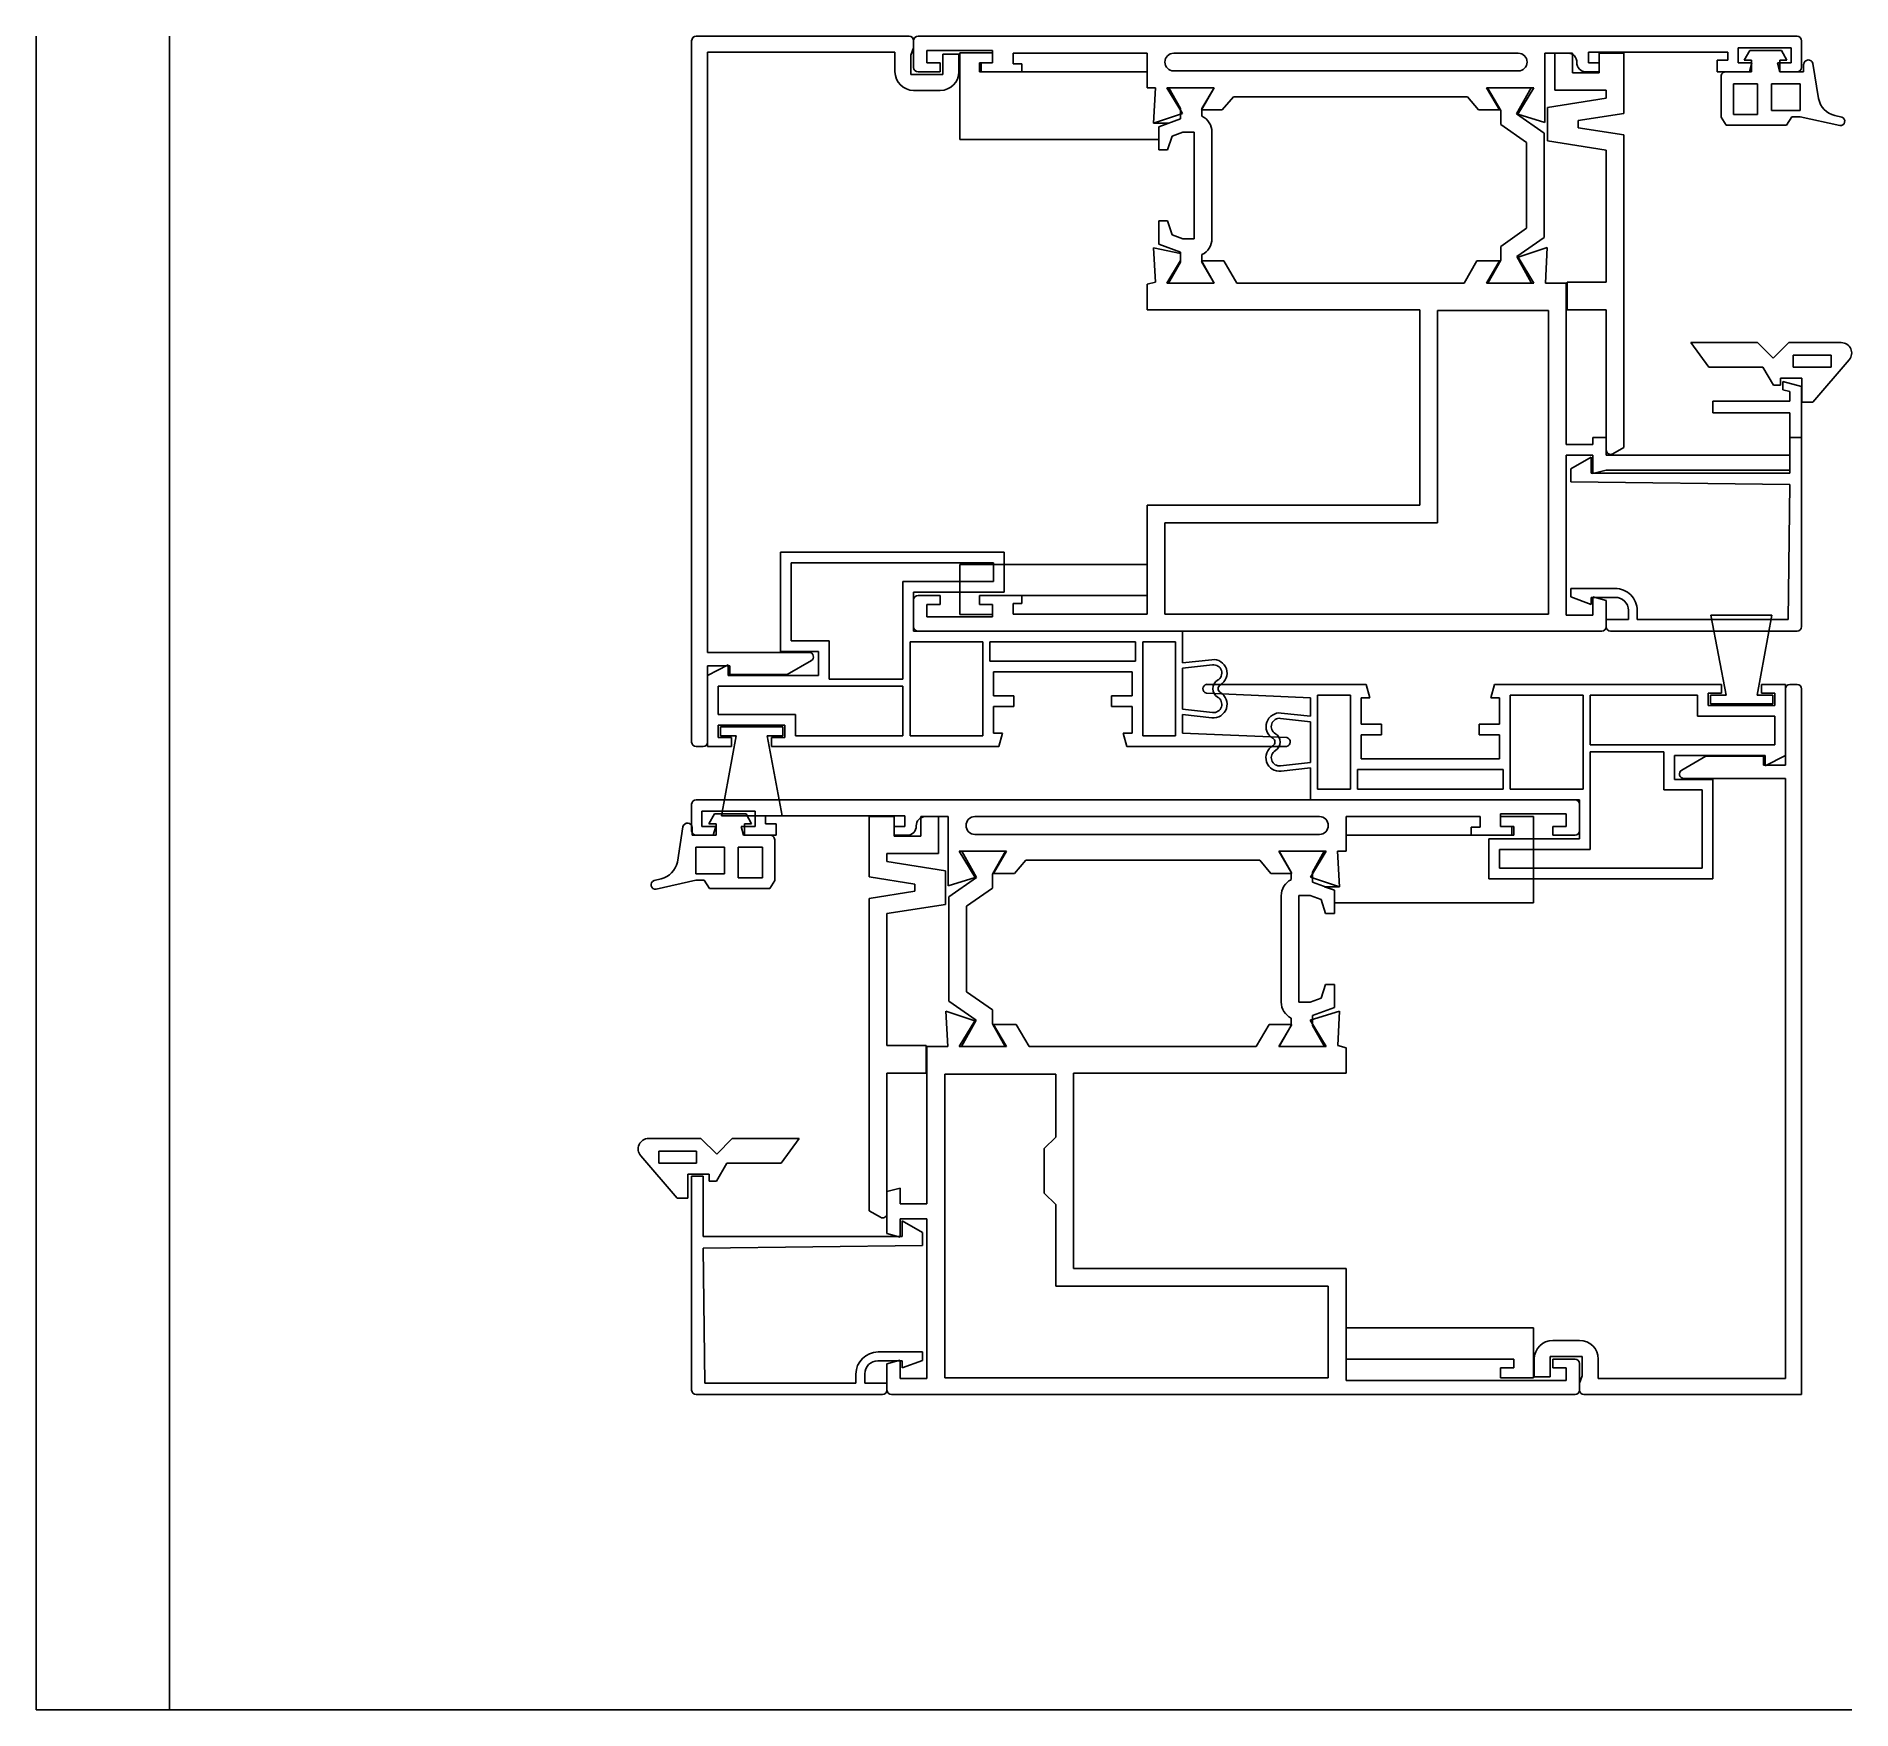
# Model space of a CAD drawing. Extents: x -13 to 191, y 0 to 188.
import ezdxf

# ---------------------------------------------------------------- set-up
doc = ezdxf.new("R2010")
doc.units = 0
doc.layers.get('0').update_dxf_attribs({"linetype": 'CONTINUOUS'})

msp = doc.modelspace()

# ---------------------------------------------------------------- linework, layer by layer
at = {"linetype": 'CONTINUOUS'}
for p, q in [((-13, 0), (-13, 188.5)), ((2, 188.5), (2, 0)), ((85.31, 188.5), (61.31, 188.5)), ((185.31, 188.5), (86.31, 188.5)), ((60.81, 188), (60.81, 109)), ((62.61, 119.1), (62.61, 186.7)), ((62.61, 186.7), (83.71, 186.7)), ((83.71, 186.7), (83.71, 184.5)), ((85.51, 186.39), (85.81, 187.2)), ((85.51, 184.2), (85.51, 186.39)), ((85.81, 188), (85.81, 185)), ((85.81, 187.2), (85.81, 188)), ((87.31, 185.5), (87.31, 186.9)), ((87.31, 186.9), (94.71, 186.9)), ((90.91, 186.5), (89.11, 186.5)), ((89.11, 186.5), (89.11, 184.2)), ((90.91, 184.5), (90.91, 186.5)), ((91.01, 186.63), (91.01, 176.89)), ((94.71, 186.63), (91.01, 186.63)), ((94.71, 186.9), (94.71, 185.5)), ((94.71, 185.5), (94.71, 186.63)), ((97.01, 185.4), (97.01, 186.6)), ((97.01, 186.6), (112.11, 186.6)), ((112.11, 186.6), (112.11, 182.7)), ((115.11, 186.6), (153.91, 186.6)), ((156.91, 178.8), (156.91, 186.6)), ((156.91, 186.6), (159.51, 186.6)), ((160.01, 186.6), (158.01, 186.6)), ((158.01, 186.6), (158.01, 182.45)), ((160.01, 184.4), (160.01, 186.6)), ((161.81, 185.5), (161.81, 186.7)), ((161.81, 186.7), (177.51, 186.7)), ((165.81, 186.6), (163.01, 186.6)), ((163.01, 186.6), (163.01, 184.4)), ((165.81, 179.82), (165.81, 186.6)), ((177.51, 186.7), (177.51, 185.8)), ((178.66, 185.5), (178.66, 187.2)), ((178.66, 187.2), (184.66, 187.2)), ((179.97, 186.9), (179.36, 185.8)), ((183.55, 186.9), (179.97, 186.9)), ((184.16, 185.8), (183.55, 186.9)), ((184.66, 187.2), (184.66, 185.5)), ((185.81, 185), (185.81, 188)), ((89.11, 184.2), (85.51, 184.2)), ((86.31, 184.5), (88.81, 184.5)), ((88.81, 185.5), (87.31, 185.5)), ((88.81, 184.5), (88.81, 185.5)), ((93.21, 184.5), (93.21, 185.5)), ((93.21, 185.5), (94.71, 185.5)), ((112.11, 184.5), (93.21, 184.5)), ((94.71, 185.5), (93.42, 185.5)), ((93.42, 185.5), (93.42, 184.5)), ((93.42, 184.5), (98.01, 184.5)), ((98.01, 185.4), (97.01, 185.4)), ((98.01, 184.5), (98.01, 185.4)), ((112.11, 182.7), (112.11, 184.5)), ((153.91, 184.6), (115.11, 184.6)), ((163.01, 184.4), (160.01, 184.4)), ((161.51, 184.5), (163.01, 184.5)), ((163.01, 185.5), (161.81, 185.5)), ((163.01, 184.5), (163.01, 185.5)), ((177.51, 185.8), (176.31, 185.8)), ((176.31, 185.8), (176.31, 184.5)), ((176.31, 184.5), (179.95, 184.5)), ((180.16, 184.5), (177.29, 184.5)), ((180.22, 185.5), (178.66, 185.5)), ((179.36, 185.8), (180.16, 185.8)), ((179.95, 184.5), (180.22, 185.5)), ((180.16, 185.8), (180.16, 184.5)), ((184.66, 185.5), (183.1, 185.5)), ((183.1, 185.5), (183.36, 184.5)), ((183.36, 184.5), (183.36, 185.8)), ((183.36, 185.8), (184.16, 185.8)), ((183.36, 184.5), (185.31, 184.5)), ((186.05, 184.5), (183.36, 184.5)), ((186.05, 185.36), (186.05, 184.5)), ((187.72, 181.48), (187.09, 185.44)), ((85.81, 182.4), (88.81, 182.4)), ((112.11, 182.7), (113.05, 182.7)), ((113.05, 182.7), (112.11, 182.7)), ((113.05, 182.7), (112.84, 178.71)), ((112.84, 178.71), (113.05, 182.7)), ((116.11, 179.79), (114.34, 182.7)), ((114.34, 182.7), (119.67, 182.7)), ((119.64, 182.7), (114.57, 182.7)), ((114.57, 182.7), (115.88, 180.35)), ((119.67, 182.7), (118.22, 180.2)), ((118.28, 180.35), (119.64, 182.7)), ((151.79, 180.2), (150.34, 182.7)), ((150.34, 182.7), (155.67, 182.7)), ((150.45, 182.7), (151.93, 180.13)), ((155.37, 182.7), (150.45, 182.7)), ((153.72, 179.75), (155.37, 182.7)), ((155.67, 182.7), (153.86, 179.73)), ((158.01, 182.45), (163.81, 182.45)), ((163.81, 182.45), (163.81, 181.53)), ((176.76, 184), (176.76, 179.39)), ((178.13, 179.69), (178.13, 183.16)), ((178.13, 183.16), (180.87, 183.16)), ((180.87, 183.16), (180.87, 179.69)), ((182.42, 180.15), (182.42, 183.16)), ((182.42, 183.16), (185.64, 183.16)), ((185.64, 183.16), (185.64, 180.15)), ((115.88, 180.35), (115.88, 179.2)), ((118.22, 180.2), (120.57, 180.2)), ((118.28, 179.5), (118.28, 180.35)), ((120.57, 180.2), (121.83, 181.7)), ((121.83, 181.7), (148.18, 181.7)), ((148.18, 181.7), (149.44, 180.2)), ((149.44, 180.2), (151.79, 180.2)), ((151.93, 180.13), (151.93, 178.56)), ((163.81, 181.53), (157.21, 180.48)), ((157.21, 180.48), (157.21, 176.72)), ((185.64, 180.15), (182.42, 180.15)), ((112.84, 178.71), (116.11, 179.79)), ((114.52, 178.71), (112.84, 178.71)), ((115.88, 179.2), (113.41, 178.3)), ((113.41, 178.3), (114.52, 178.71)), ((113.41, 176.89), (113.41, 178.3)), ((113.41, 178.3), (113.41, 175.7)), ((151.93, 178.56), (154.83, 176.53)), ((156.83, 177.57), (153.72, 179.75)), ((153.86, 179.73), (156.91, 178.8)), ((160.65, 179), (165.81, 179.82)), ((160.65, 178.2), (160.65, 179)), ((165.81, 177.39), (160.65, 178.2)), ((176.76, 179.39), (177.33, 178.5)), ((177.33, 178.5), (184.11, 178.5)), ((180.87, 179.69), (178.13, 179.69)), ((184.11, 178.5), (184.7, 179.43)), ((184.7, 179.43), (185.65, 179.43)), ((185.65, 179.43), (190.13, 178.44)), ((190.35, 179.39), (189.55, 179.59)), ((91.01, 176.89), (113.41, 176.89)), ((114.41, 175.7), (114.91, 177.25)), ((114.91, 177.25), (116.14, 177.7)), ((116.14, 177.7), (117.41, 177.7)), ((117.41, 177.7), (117.41, 165.7)), ((119.41, 165.7), (119.41, 177.7)), ((154.83, 176.53), (154.83, 166.88)), ((156.83, 165.83), (156.83, 177.57)), ((157.21, 176.72), (163.81, 175.68)), ((165.81, 142.19), (165.81, 177.39)), ((113.41, 175.7), (114.41, 175.7)), ((163.81, 175.68), (163.81, 160.8)), ((114.41, 167.7), (113.41, 167.7)), ((113.41, 167.7), (113.41, 165.1)), ((114.91, 166.15), (114.41, 167.7)), ((116.14, 165.7), (114.91, 166.15)), ((117.41, 165.7), (116.14, 165.7)), ((154.83, 166.88), (151.93, 164.84)), ((153.75, 163.68), (156.83, 165.83)), ((115.88, 164.04), (112.84, 164.69)), ((112.84, 164.69), (113.04, 160.82)), ((113.41, 165.1), (115.88, 164.2)), ((115.88, 164.2), (115.88, 163.06)), ((115.88, 163.24), (115.88, 164.04)), ((118.28, 163.06), (118.28, 163.91)), ((151.93, 164.84), (151.93, 163.27)), ((155.4, 160.7), (153.75, 163.68)), ((157.17, 164.7), (153.9, 163.61)), ((153.9, 163.61), (155.67, 160.7)), ((156.96, 160.7), (157.17, 164.7)), ((114.34, 160.7), (115.88, 163.24)), ((115.88, 163.06), (114.52, 160.7)), ((120.76, 163.2), (118.22, 163.2)), ((118.22, 163.2), (119.67, 160.7)), ((119.64, 160.7), (118.28, 163.06)), ((122.21, 160.7), (120.76, 163.2)), ((149.25, 163.2), (147.8, 160.7)), ((151.79, 163.2), (149.25, 163.2)), ((150.34, 160.7), (151.79, 163.2)), ((151.93, 163.27), (150.49, 160.7)), ((113.04, 160.82), (112.11, 160.57)), ((112.11, 160.57), (112.11, 157.7)), ((119.67, 160.7), (114.34, 160.7)), ((114.52, 160.7), (119.64, 160.7)), ((147.8, 160.7), (122.21, 160.7)), ((155.67, 160.7), (150.34, 160.7)), ((150.49, 160.7), (155.4, 160.7)), ((159.31, 160.7), (156.96, 160.7)), ((159.31, 142.51), (159.31, 160.7)), ((163.81, 160.8), (159.41, 160.8)), ((159.41, 160.8), (159.41, 157.7)), ((112.11, 157.7), (142.81, 157.7)), ((142.81, 157.7), (142.81, 135.7)), ((144.81, 133.7), (144.81, 157.6)), ((144.81, 157.6), (157.31, 157.6)), ((157.31, 157.6), (157.31, 123.4)), ((159.41, 157.7), (163.81, 157.7)), ((163.81, 157.7), (163.81, 141.9)), ((180.86, 154), (173.34, 154)), ((173.34, 154), (175.36, 151.22)), ((182.62, 152.24), (180.86, 154)), ((184.39, 154), (182.62, 152.24)), ((190.29, 154), (184.39, 154)), ((184.88, 151.22), (184.88, 152.59)), ((184.88, 152.59), (189.13, 152.59)), ((187.08, 147.27), (191.18, 152.06)), ((189.13, 152.59), (189.13, 151.22)), ((175.36, 151.22), (181.47, 151.22)), ((181.47, 151.22), (182.64, 149.2)), ((183.45, 149.2), (183.45, 150)), ((183.45, 150), (185.86, 150)), ((185.81, 149.06), (183.71, 149.62)), ((183.71, 149.62), (183.71, 148.69)), ((189.13, 151.22), (184.88, 151.22)), ((185.86, 150), (185.86, 147.27)), ((175.81, 147.4), (175.81, 146.1)), ((184.51, 147.4), (175.81, 147.4)), ((182.64, 149.2), (183.45, 149.2)), ((183.71, 148.69), (184.51, 148.48)), ((184.51, 148.48), (184.51, 147.4)), ((185.81, 143.31), (185.81, 149.06)), ((185.86, 147.27), (187.08, 147.27)), ((175.81, 146.1), (184.51, 146.1)), ((184.51, 146.1), (184.51, 143.31)), ((163.81, 143.31), (162.31, 143.31)), ((162.31, 143.31), (162.31, 142.51)), ((163.81, 141.3), (163.81, 143.31)), ((185.81, 143.31), (184.51, 143.31)), ((184.51, 143.31), (184.51, 139.3)), ((184.51, 143.31), (185.81, 143.31)), ((185.81, 122), (185.81, 143.31)), ((162.31, 142.51), (159.31, 142.51)), ((159.31, 123.3), (159.31, 141.3)), ((159.31, 141.3), (162.31, 141.3)), ((162.11, 141.08), (159.81, 139.76)), ((162.11, 139.3), (162.11, 141.08)), ((162.31, 141.3), (162.31, 139.24)), ((184.51, 141.3), (163.81, 141.3)), ((164.56, 141.47), (165.81, 142.19)), ((184.51, 139.64), (184.51, 141.3)), ((159.81, 139.76), (159.81, 138.3)), ((184.51, 139.3), (162.11, 139.3)), ((162.31, 139.24), (163.81, 139.64)), ((163.81, 139.64), (184.51, 139.64)), ((159.81, 138.3), (184.51, 138)), ((184.51, 138), (184.3, 122.8)), ((142.81, 135.7), (112.11, 135.7)), ((112.11, 135.7), (112.11, 123.4)), ((114.11, 123.4), (114.11, 133.7)), ((114.11, 133.7), (144.81, 133.7)), ((96.01, 130.4), (70.81, 130.4)), ((70.81, 130.4), (70.81, 119.2)), ((72.01, 120.4), (72.01, 129.2)), ((72.01, 129.2), (94.81, 129.2)), ((112.11, 129.01), (91.01, 129.01)), ((91.01, 129.01), (91.01, 123.38)), ((94.81, 129.2), (94.81, 127.1)), ((96.01, 125.9), (96.01, 130.4)), ((112.11, 125.5), (112.11, 129.01)), ((94.81, 127.1), (84.61, 127.1)), ((84.61, 127.1), (84.61, 116.1)), ((85.81, 121.5), (85.81, 125.9)), ((85.81, 125.9), (96.01, 125.9)), ((85.81, 125), (85.81, 122)), ((88.81, 125.5), (86.31, 125.5)), ((88.81, 124.5), (88.81, 125.5)), ((98.01, 125.5), (93.21, 125.5)), ((93.21, 125.5), (93.21, 124.5)), ((93.21, 124.5), (93.21, 125.5)), ((93.21, 125.5), (112.11, 125.5)), ((98.01, 124.6), (98.01, 125.5)), ((164.81, 126.3), (159.81, 126.3)), ((159.81, 126.3), (159.81, 125.35)), ((159.81, 125.35), (162.11, 124.5)), ((162.11, 124.5), (162.11, 125.3)), ((162.11, 125.3), (164.84, 125.3)), ((163.81, 124.96), (162.31, 125.36)), ((162.31, 125.36), (162.31, 123.3)), ((163.81, 122), (163.81, 124.96)), ((87.31, 123.1), (87.31, 124.5)), ((87.31, 124.5), (88.81, 124.5)), ((94.71, 123.1), (87.31, 123.1)), ((91.01, 123.38), (94.71, 123.38)), ((93.21, 124.5), (94.71, 124.5)), ((94.71, 124.5), (93.21, 124.5)), ((94.71, 124.5), (94.71, 123.1)), ((94.71, 123.38), (94.71, 124.5)), ((97.01, 123.4), (97.01, 124.6)), ((97.01, 124.6), (98.01, 124.6)), ((112.11, 123.4), (97.01, 123.4)), ((157.31, 123.4), (114.11, 123.4)), ((162.31, 123.3), (159.31, 123.3)), ((166.31, 122.8), (163.81, 122.8)), ((163.81, 122.8), (163.81, 122)), ((166.31, 123.84), (166.31, 122.8)), ((167.31, 122.8), (167.31, 123.81)), ((184.3, 122.8), (167.31, 122.8)), ((175.61, 123.3), (177.31, 114.3)), ((182.46, 123.3), (175.61, 123.3)), ((180.81, 114.3), (182.46, 123.3)), ((116.11, 121.5), (85.81, 121.5)), ((86.31, 121.5), (163.31, 121.5)), ((116.11, 117.91), (116.11, 121.5)), ((164.31, 121.5), (185.31, 121.5)), ((74.04, 119.1), (62.61, 119.1)), ((70.81, 119.2), (75.11, 119.2)), ((76.31, 120.4), (72.01, 120.4)), ((75.11, 119.2), (75.11, 116.5)), ((76.31, 116.1), (76.31, 120.4)), ((85.41, 109.7), (85.41, 120.3)), ((85.41, 120.3), (93.61, 120.3)), ((93.61, 120.3), (93.61, 109.7)), ((94.41, 118.1), (94.41, 120.3)), ((94.41, 120.3), (110.81, 120.3)), ((110.81, 120.3), (110.81, 118.1)), ((111.61, 109.7), (111.61, 120.3)), ((111.61, 120.3), (115.31, 120.3)), ((115.31, 120.3), (115.31, 109.7)), ((64.91, 117.7), (62.61, 116.5)), ((62.61, 109), (62.61, 117.6)), ((62.61, 117.6), (65.11, 117.6)), ((64.91, 116.5), (64.91, 117.7)), ((65.11, 117.6), (65.11, 116.6)), ((65.11, 116.6), (71.58, 116.6)), ((71.58, 116.6), (74.29, 118.17)), ((110.81, 118.1), (94.41, 118.1)), ((94.81, 114.2), (94.81, 116.9)), ((94.81, 116.9), (110.41, 116.9)), ((110.41, 116.9), (110.41, 114.2)), ((119.4, 118.28), (116.11, 117.91)), ((116.11, 117.31), (119.47, 117.69)), ((116.11, 112.71), (116.11, 117.31)), ((62.61, 116.5), (62.61, 108.5)), ((63.81, 115.3), (84.61, 115.3)), ((63.81, 112.1), (63.81, 115.3)), ((75.11, 116.5), (64.91, 116.5)), ((84.61, 116.1), (76.31, 116.1)), ((84.61, 115.3), (84.61, 109.7)), ((118.78, 114.5), (130.51, 114)), ((136.79, 115.5), (118.81, 115.5)), ((137.2, 114), (136.79, 115.5)), ((151.22, 115.5), (150.81, 114)), ((176.81, 115.5), (151.22, 115.5)), ((175.31, 113.1), (175.31, 114.5)), ((175.31, 114.5), (176.81, 114.5)), ((176.81, 114.5), (176.81, 115.5)), ((184.01, 115.5), (181.31, 115.5)), ((181.31, 115.5), (181.31, 114.5)), ((181.31, 114.5), (182.81, 114.5)), ((182.81, 114.5), (182.81, 113.1)), ((184.01, 107.5), (184.01, 115.5)), ((184.01, 115), (184.01, 106.4)), ((185.31, 115.5), (184.51, 115.5)), ((185.81, 35.5), (185.81, 115)), ((97.11, 114.2), (94.81, 114.2)), ((94.81, 110), (94.81, 113)), ((94.81, 113), (97.11, 113)), ((97.11, 113), (97.11, 114.2)), ((110.41, 114.2), (108.11, 114.2)), ((108.11, 114.2), (108.11, 113)), ((108.11, 113), (110.41, 113)), ((110.41, 113), (110.41, 110)), ((119.47, 112.33), (116.11, 112.71)), ((130.51, 114), (130.51, 111.9)), ((131.31, 114.3), (135.01, 114.3)), ((131.31, 103.7), (131.31, 114.3)), ((135.01, 114.3), (135.01, 103.7)), ((136.21, 111), (136.21, 114)), ((136.21, 114), (137.2, 114)), ((150.81, 114), (151.81, 114)), ((151.81, 114), (151.81, 111)), ((153.01, 103.7), (153.01, 114.3)), ((153.01, 114.3), (161.21, 114.3)), ((161.21, 114.3), (161.21, 103.7)), ((162.01, 108.7), (162.01, 114.3)), ((162.01, 114.3), (174.11, 114.3)), ((174.11, 114.3), (174.11, 111.9)), ((182.81, 113.1), (175.31, 113.1)), ((177.31, 114.3), (175.56, 114.3)), ((175.56, 114.3), (175.56, 113.3)), ((175.56, 113.3), (182.56, 113.3)), ((182.56, 114.3), (180.81, 114.3)), ((182.56, 113.3), (182.56, 114.3)), ((72.51, 112.1), (63.81, 112.1)), ((63.81, 109.5), (63.81, 110.9)), ((63.81, 110.9), (71.31, 110.9)), ((71.06, 110.7), (64.06, 110.7)), ((64.06, 110.7), (64.06, 109.7)), ((71.06, 109.7), (71.06, 110.7)), ((71.31, 110.9), (71.31, 109.5)), ((72.51, 109.7), (72.51, 112.1)), ((116.11, 110), (116.11, 112.11)), ((116.11, 112.11), (119.4, 111.74)), ((127.14, 111.67), (130.51, 111.29)), ((130.51, 111.9), (127.21, 112.27)), ((130.51, 111.29), (130.51, 106.7)), ((138.51, 111), (136.21, 111)), ((138.51, 109.8), (138.51, 111)), ((151.81, 111), (149.51, 111)), ((149.51, 111), (149.51, 109.8)), ((174.11, 111.9), (182.81, 111.9)), ((182.81, 111.9), (182.81, 108.7)), ((61.31, 108.5), (62.11, 108.5)), ((62.61, 108.5), (65.31, 108.5)), ((65.31, 109.5), (63.81, 109.5)), ((64.06, 109.7), (65.81, 109.7)), ((65.81, 109.7), (64.16, 100.7)), ((65.31, 108.5), (65.31, 109.5)), ((71.01, 100.7), (69.31, 109.7)), ((69.31, 109.7), (71.06, 109.7)), ((71.31, 109.5), (69.81, 109.5)), ((69.81, 109.5), (69.81, 108.5)), ((69.81, 108.5), (95.39, 108.5)), ((84.61, 109.7), (72.51, 109.7)), ((93.61, 109.7), (85.41, 109.7)), ((95.8, 110), (94.81, 110)), ((95.39, 108.5), (95.8, 110)), ((110.41, 110), (109.41, 110)), ((109.41, 110), (109.82, 108.5)), ((109.82, 108.5), (127.81, 108.5)), ((115.31, 109.7), (111.61, 109.7)), ((127.83, 109.5), (116.11, 110)), ((136.21, 107.1), (136.21, 109.8)), ((136.21, 109.8), (138.51, 109.8)), ((149.51, 109.8), (151.81, 109.8)), ((151.81, 109.8), (151.81, 107.1)), ((182.81, 108.7), (162.01, 108.7)), ((130.51, 106.7), (127.14, 106.32)), ((151.81, 107.1), (136.21, 107.1)), ((162.01, 96.9), (162.01, 107.9)), ((162.01, 107.9), (170.31, 107.9)), ((170.31, 107.9), (170.31, 103.6)), ((171.51, 104.8), (171.51, 107.5)), ((171.51, 107.5), (181.71, 107.5)), ((175.04, 107.4), (172.32, 105.84)), ((181.51, 107.4), (175.04, 107.4)), ((181.51, 106.4), (181.51, 107.4)), ((184.01, 106.4), (181.51, 106.4)), ((181.71, 107.5), (181.71, 106.31)), ((181.71, 106.31), (184.01, 107.5)), ((127.21, 105.72), (130.51, 106.1)), ((130.51, 106.1), (130.51, 102.5)), ((135.81, 103.7), (135.81, 105.9)), ((135.81, 105.9), (152.21, 105.9)), ((152.21, 105.9), (152.21, 103.7)), ((175.81, 104.8), (171.51, 104.8)), ((172.57, 104.9), (184.01, 104.9)), ((175.81, 93.6), (175.81, 104.8)), ((184.01, 104.9), (184.01, 37.3)), ((160.31, 102.5), (61.31, 102.5)), ((130.51, 102.5), (160.81, 102.5)), ((135.01, 103.7), (131.31, 103.7)), ((152.21, 103.7), (135.81, 103.7)), ((161.21, 103.7), (153.01, 103.7)), ((160.81, 102.5), (160.81, 98.1)), ((170.31, 103.6), (174.61, 103.6)), ((174.61, 103.6), (174.61, 94.8)), ((60.81, 102), (60.81, 99)), ((61.96, 99.5), (61.96, 101.2)), ((61.96, 101.2), (67.96, 101.2)), ((63.37, 100.9), (62.76, 99.8)), ((66.95, 100.9), (63.37, 100.9)), ((64.16, 100.7), (71.01, 100.7)), ((67.56, 99.8), (66.95, 100.9)), ((67.96, 101.2), (67.96, 99.5)), ((69.11, 99.8), (69.11, 100.7)), ((69.11, 100.7), (84.81, 100.7)), ((83.61, 100.6), (80.81, 100.6)), ((80.81, 100.6), (80.81, 93.82)), ((83.61, 98.4), (83.61, 100.6)), ((84.81, 100.7), (84.81, 99.5)), ((88.61, 100.6), (86.61, 100.6)), ((86.61, 100.6), (86.61, 98.4)), ((87.11, 100.6), (89.71, 100.6)), ((88.61, 96.45), (88.61, 100.6)), ((89.71, 100.6), (89.71, 92.8)), ((92.71, 100.6), (131.51, 100.6)), ((134.51, 96.7), (134.51, 100.6)), ((134.51, 100.6), (149.61, 100.6)), ((149.61, 100.6), (149.61, 99.4)), ((151.91, 99.5), (151.91, 100.9)), ((151.91, 100.9), (159.31, 100.9)), ((155.61, 100.63), (151.91, 100.63)), ((151.91, 100.63), (151.91, 99.5)), ((155.61, 90.89), (155.61, 100.63)), ((159.31, 100.9), (159.31, 99.5)), ((160.81, 99), (160.81, 102)), ((59.83, 99.44), (59.2, 95.48)), ((60.88, 98.5), (60.88, 99.36)), ((63.56, 98.5), (60.88, 98.5)), ((61.31, 98.5), (63.25, 98.5)), ((63.52, 99.5), (61.96, 99.5)), ((62.76, 99.8), (63.56, 99.8)), ((63.25, 98.5), (63.52, 99.5)), ((63.56, 99.8), (63.56, 98.5)), ((67.96, 99.5), (66.4, 99.5)), ((66.4, 99.5), (66.66, 98.5)), ((66.66, 98.5), (70.31, 98.5)), ((66.76, 98.5), (66.76, 99.8)), ((66.76, 99.8), (67.56, 99.8)), ((69.63, 98.5), (66.76, 98.5)), ((70.31, 99.8), (69.11, 99.8)), ((70.31, 98.5), (70.31, 99.8)), ((84.81, 99.5), (83.61, 99.5)), ((83.61, 99.5), (83.61, 98.5)), ((83.61, 98.5), (85.11, 98.5)), ((86.61, 98.4), (83.61, 98.4)), ((131.51, 98.6), (92.71, 98.6)), ((153.41, 98.5), (134.51, 98.5)), ((134.51, 98.5), (134.51, 96.7)), ((149.61, 99.4), (148.61, 99.4)), ((148.61, 99.4), (148.61, 98.5)), ((148.61, 98.5), (153.2, 98.5)), ((151.91, 99.5), (153.41, 99.5)), ((153.2, 99.5), (151.91, 99.5)), ((153.2, 98.5), (153.2, 99.5)), ((153.41, 99.5), (153.41, 98.5)), ((159.31, 99.5), (157.81, 99.5)), ((157.81, 99.5), (157.81, 98.5)), ((157.81, 98.5), (160.31, 98.5)), ((61.29, 94.15), (61.29, 97.16)), ((61.29, 97.16), (64.5, 97.16)), ((64.5, 97.16), (64.5, 94.15)), ((66.06, 97.16), (68.79, 97.16)), ((66.06, 93.69), (66.06, 97.16)), ((68.79, 97.16), (68.79, 93.69)), ((70.16, 93.39), (70.16, 98)), ((82.81, 95.53), (82.81, 96.45)), ((82.81, 96.45), (88.61, 96.45)), ((92.75, 93.73), (90.94, 96.7)), ((90.94, 96.7), (96.27, 96.7)), ((96.16, 96.7), (91.24, 96.7)), ((91.24, 96.7), (92.89, 93.75)), ((94.68, 94.13), (96.16, 96.7)), ((96.27, 96.7), (94.82, 94.2)), ((128.39, 94.2), (126.94, 96.7)), ((126.94, 96.7), (132.27, 96.7)), ((132.04, 96.7), (126.97, 96.7)), ((126.97, 96.7), (128.33, 94.35)), ((132.27, 96.7), (130.5, 93.79)), ((130.73, 94.35), (132.04, 96.7)), ((134.51, 96.7), (133.56, 96.7)), ((133.56, 96.7), (133.77, 92.71)), ((133.77, 92.71), (133.56, 96.7)), ((133.56, 96.7), (134.51, 96.7)), ((160.81, 98.1), (150.61, 98.1)), ((150.61, 98.1), (150.61, 93.6)), ((151.81, 94.8), (151.81, 96.9)), ((151.81, 96.9), (162.01, 96.9)), ((64.5, 94.15), (61.29, 94.15)), ((89.41, 94.48), (82.81, 95.53)), ((89.41, 90.72), (89.41, 94.48)), ((94.68, 92.56), (94.68, 94.13)), ((94.82, 94.2), (97.17, 94.2)), ((97.17, 94.2), (98.43, 95.7)), ((98.43, 95.7), (124.79, 95.7)), ((124.79, 95.7), (126.05, 94.2)), ((126.05, 94.2), (128.39, 94.2)), ((128.33, 94.35), (128.33, 93.5)), ((130.73, 93.2), (130.73, 94.35)), ((174.61, 94.8), (151.81, 94.8)), ((57.37, 93.59), (56.57, 93.39)), ((56.8, 92.44), (61.28, 93.43)), ((61.28, 93.43), (62.22, 93.43)), ((62.22, 93.43), (62.81, 92.5)), ((62.81, 92.5), (69.6, 92.5)), ((68.79, 93.69), (66.06, 93.69)), ((69.6, 92.5), (70.16, 93.39)), ((80.81, 93.82), (85.96, 93)), ((85.96, 92.2), (80.81, 91.39)), ((85.96, 93), (85.96, 92.2)), ((89.71, 92.8), (92.75, 93.73)), ((92.89, 93.75), (89.78, 91.57)), ((91.78, 90.53), (94.68, 92.56)), ((130.5, 93.79), (133.77, 92.71)), ((133.21, 92.3), (130.73, 93.2)), ((133.77, 92.71), (132.09, 92.71)), ((132.09, 92.71), (133.21, 92.3)), ((133.21, 89.7), (133.21, 92.3)), ((133.21, 92.3), (133.21, 90.89)), ((150.61, 93.6), (175.81, 93.6)), ((80.81, 91.39), (80.81, 56.19)), ((82.81, 89.68), (89.41, 90.72)), ((89.78, 91.57), (89.78, 79.83)), ((91.78, 80.88), (91.78, 90.53)), ((127.21, 91.7), (127.21, 79.7)), ((129.21, 79.7), (129.21, 91.7)), ((129.21, 91.7), (130.47, 91.7)), ((130.47, 91.7), (131.71, 91.25)), ((131.71, 91.25), (132.21, 89.7)), ((133.21, 90.89), (155.61, 90.89)), ((82.81, 74.8), (82.81, 89.68)), ((132.21, 89.7), (133.21, 89.7)), ((89.78, 79.83), (92.86, 77.68)), ((94.68, 78.84), (91.78, 80.88)), ((131.71, 80.15), (130.47, 79.7)), ((132.21, 81.7), (131.71, 80.15)), ((133.21, 81.7), (132.21, 81.7)), ((133.21, 79.1), (133.21, 81.7)), ((92.71, 77.61), (89.44, 78.7)), ((89.44, 78.7), (89.65, 74.7)), ((94.68, 77.27), (94.68, 78.84)), ((128.33, 77.91), (128.33, 77.06)), ((130.47, 79.7), (129.21, 79.7)), ((133.77, 78.69), (130.46, 77.68)), ((130.73, 78.2), (133.21, 79.1)), ((130.73, 77.06), (130.73, 78.2)), ((133.57, 74.82), (133.77, 78.69)), ((90.94, 74.7), (92.71, 77.61)), ((92.86, 77.68), (91.21, 74.7)), ((96.12, 74.7), (94.68, 77.27)), ((97.36, 77.2), (94.82, 77.2)), ((94.82, 77.2), (96.27, 74.7)), ((98.81, 74.7), (97.36, 77.2)), ((125.85, 77.2), (124.4, 74.7)), ((128.39, 77.2), (125.85, 77.2)), ((126.94, 74.7), (128.39, 77.2)), ((128.33, 77.06), (126.97, 74.7)), ((130.46, 77.68), (132.27, 74.7)), ((132.09, 74.7), (130.73, 77.06)), ((87.21, 74.8), (82.81, 74.8)), ((87.21, 71.7), (87.21, 74.8)), ((89.65, 74.7), (87.31, 74.7)), ((87.31, 74.7), (87.31, 57)), ((96.27, 74.7), (90.94, 74.7)), ((91.21, 74.7), (96.12, 74.7)), ((124.4, 74.7), (98.81, 74.7)), ((132.27, 74.7), (126.94, 74.7)), ((126.97, 74.7), (132.09, 74.7)), ((134.51, 74.57), (133.57, 74.82)), ((134.51, 71.7), (134.51, 74.57)), ((82.81, 55.9), (82.81, 71.7)), ((82.81, 71.7), (87.21, 71.7)), ((89.31, 37.4), (89.31, 71.6)), ((89.31, 71.6), (101.81, 71.6)), ((101.81, 71.6), (101.81, 64.5)), ((103.81, 49.7), (103.81, 71.7)), ((103.81, 71.7), (134.51, 71.7)), ((61.86, 64.34), (55.96, 64.34)), ((63.63, 62.58), (61.86, 64.34)), ((65.39, 64.34), (63.63, 62.58)), ((72.91, 64.34), (65.39, 64.34)), ((70.89, 61.56), (72.91, 64.34)), ((101.81, 64.5), (100.51, 63.2)), ((55.07, 62.4), (59.17, 57.61)), ((57.12, 61.56), (57.12, 62.93)), ((57.12, 62.93), (61.37, 62.93)), ((61.37, 61.56), (57.12, 61.56)), ((61.37, 62.93), (61.37, 61.56)), ((63.61, 59.54), (64.78, 61.56)), ((64.78, 61.56), (70.89, 61.56)), ((100.51, 63.2), (100.51, 58.2)), ((60.39, 57.61), (60.39, 60.34)), ((60.39, 60.34), (62.8, 60.34)), ((62.11, 60.1), (60.81, 60.1)), ((60.81, 60.1), (60.81, 36)), ((62.11, 53.3), (62.11, 60.1)), ((62.8, 60.34), (62.8, 59.54)), ((62.8, 59.54), (63.61, 59.54)), ((59.17, 57.61), (60.39, 57.61)), ((84.31, 58.76), (82.81, 58.36)), ((82.81, 58.36), (82.81, 53.64)), ((84.31, 57), (84.31, 58.76)), ((100.51, 58.2), (101.81, 56.9)), ((80.81, 56.19), (82.06, 55.47)), ((87.31, 57), (84.31, 57)), ((84.31, 53.24), (84.31, 55.3)), ((84.31, 55.3), (87.31, 55.3)), ((87.31, 55.3), (87.31, 37.3)), ((101.81, 56.9), (101.81, 47.7)), ((84.51, 53.3), (62.11, 53.3)), ((82.81, 53.64), (84.31, 53.24)), ((86.8, 53.76), (84.51, 55.08)), ((84.51, 55.08), (84.51, 53.3)), ((86.8, 52.3), (86.8, 53.76)), ((62.11, 52), (86.8, 52.3)), ((62.31, 36.8), (62.11, 52)), ((134.51, 49.7), (103.81, 49.7)), ((134.51, 37.1), (134.51, 49.7)), ((101.81, 47.7), (132.51, 47.7)), ((132.51, 47.7), (132.51, 37.4)), ((155.61, 43.01), (134.51, 43.01)), ((134.51, 43.01), (134.51, 39.5)), ((155.61, 37.38), (155.61, 43.01)), ((160.81, 41.6), (157.81, 41.6)), ((81.77, 39.3), (84.51, 39.3)), ((86.8, 40.3), (81.8, 40.3)), ((84.31, 39.36), (82.81, 38.96)), ((82.81, 38.96), (82.81, 36)), ((84.31, 37.3), (84.31, 39.36)), ((84.51, 38.5), (86.8, 39.35)), ((84.51, 39.3), (84.51, 38.5)), ((86.8, 39.35), (86.8, 40.3)), ((134.51, 39.5), (153.41, 39.5)), ((153.41, 39.5), (153.41, 38.5)), ((155.71, 39.5), (155.71, 37.5)), ((157.51, 37.5), (157.51, 39.8)), ((157.51, 39.8), (161.11, 39.8)), ((157.81, 39.5), (157.81, 38.5)), ((160.31, 39.5), (157.81, 39.5)), ((160.81, 36), (160.81, 39)), ((161.11, 39.8), (161.11, 37.61)), ((162.91, 37.3), (162.91, 39.5)), ((79.31, 37.81), (79.31, 36.8)), ((80.31, 36.8), (80.31, 37.84)), ((87.31, 37.3), (84.31, 37.3)), ((132.51, 37.4), (89.31, 37.4)), ((159.31, 37.1), (134.51, 37.1)), ((151.91, 38.5), (151.91, 37.38)), ((153.41, 38.5), (151.91, 38.5)), ((151.91, 37.38), (155.61, 37.38)), ((155.71, 37.5), (157.51, 37.5)), ((157.81, 38.5), (159.31, 38.5)), ((159.31, 38.5), (159.31, 37.1)), ((161.11, 37.61), (160.81, 36.8)), ((184.01, 37.3), (162.91, 37.3)), ((61.31, 35.5), (82.31, 35.5)), ((79.31, 36.8), (62.31, 36.8)), ((82.81, 36.8), (80.31, 36.8)), ((82.81, 36), (82.81, 36.8)), ((83.31, 35.5), (160.31, 35.5)), ((160.81, 36.8), (160.81, 36)), ((161.31, 35.5), (185.81, 35.5)), ((191.46, 0), (-13, 0))]:
    msp.add_line(p, q, dxfattribs=at)
for centre, radius, start, end in [((61.31, 188), 0.5, 90, 180), ((85.31, 188), 0.5, 0, 90), ((86.31, 188), 0.5, 90, 180), ((185.31, 188), 0.5, 0, 90), ((115.11, 185.6), 1, 90, 270), ((153.91, 185.6), 1, 270, 90), ((159.5, 185.6), 1, 357.1318, 89.4988), ((85.81, 184.5), 2.1, 180, 270), ((86.31, 185), 0.5, 180, 270), ((88.81, 184.5), 2.1, 270, 0), ((161.51, 185.5), 1, 177.134, 270.0717), ((177.26, 184), 0.5, 86.5601, 180.1032), ((185.31, 185), 0.5, 270, 0), ((186.58, 185.31), 0.53, 14.652, 174.1454), ((190.16, 182.01), 2.5, 192.3299, 255.822), ((117.41, 177.7), 2, 0.0247, 64.2147), ((190.19, 178.93), 0.49, 262.6693, 71.2534), ((117.41, 165.71), 2, 295.7844, 359.6884), ((190.28, 152.82), 1.18, 319.8999, 89.3879), ((164.31, 141.9), 0.5, 180.3446, 300.0012), ((86.31, 125), 0.5, 90, 180), ((164.82, 123.81), 2.49, 359.9995, 90.2301), ((164.84, 123.83), 1.47, 0.3898, 90.0013), ((86.31, 122), 0.5, 180, 270), ((163.31, 122), 0.5, 270, 0), ((164.31, 122), 0.5, 180, 270), ((185.31, 122), 0.5, 270, 0), ((74.03, 118.6), 0.5, 300.6776, 89.4152), ((119.58, 116.76), 1.53, 300.3553, 96.6356), ((119.59, 116.77), 0.93, 299.7247, 97.3438), ((118.9, 115), 0.51, 99.644, 256.9193), ((119.58, 113.26), 1.53, 263.3644, 59.6447), ((120.6, 115.01), 1.1, 120.2726, 239.7274), ((120.61, 115.01), 0.5, 120.6834, 239.3166), ((184.51, 115), 0.5, 90, 180), ((185.31, 115), 0.5, 0, 90), ((119.59, 113.25), 0.93, 262.6562, 60.2753), ((127.03, 110.75), 1.53, 83.3644, 239.6447), ((127.02, 110.75), 0.93, 82.6562, 240.2753), ((61.31, 109), 0.5, 180, 270), ((62.11, 109), 0.5, 270, 0), ((127.01, 107.24), 1.53, 119.3971, 277.4728), ((126, 109), 0.5, 300.6834, 59.3166), ((126, 109), 1.1, 300.7853, 59.2147), ((127.72, 109), 0.51, 280.218, 77.4905), ((127.02, 107.24), 0.93, 119.7247, 277.3438), ((172.56, 105.4), 0.5, 118.318, 271.469), ((61.31, 102), 0.5, 90, 180), ((160.31, 102), 0.5, 0, 90), ((87.11, 99.6), 1, 89.9283, 182.866), ((92.71, 99.6), 1, 90, 270), ((131.51, 99.6), 1, 270, 90), ((60.35, 99.34), 0.53, 2.2109, 169.0751), ((61.31, 99), 0.5, 180, 270), ((69.66, 98), 0.5, 359.8968, 93.4399), ((85.1, 99.5), 1, 270.5012, 2.8682), ((160.31, 99), 0.5, 270, 0), ((56.76, 96.01), 2.5, 284.178, 347.6701), ((56.72, 92.92), 0.49, 107.7474, 279.472), ((129.21, 91.7), 2, 116.1038, 180.1147), ((129.21, 79.71), 2, 180.1719, 243.8964), ((55.97, 63.16), 1.18, 90.6121, 220.1001), ((82.31, 55.9), 0.5, 239.9988, 359.6554), ((157.81, 39.5), 2.1, 90, 180), ((160.81, 39.5), 2.1, 0, 90), ((81.8, 37.81), 2.49, 90, 180), ((81.78, 37.83), 1.47, 90.3885, 179.6115), ((160.31, 39), 0.5, 0, 90), ((61.31, 36), 0.5, 180, 270), ((82.31, 36), 0.5, 270, 0), ((83.31, 36), 0.5, 180, 270), ((160.31, 36), 0.5, 270, 0), ((161.31, 36), 0.5, 180, 270)]:
    msp.add_arc(centre, radius, start, end, dxfattribs=at)

doc.saveas('drawing.dxf')
